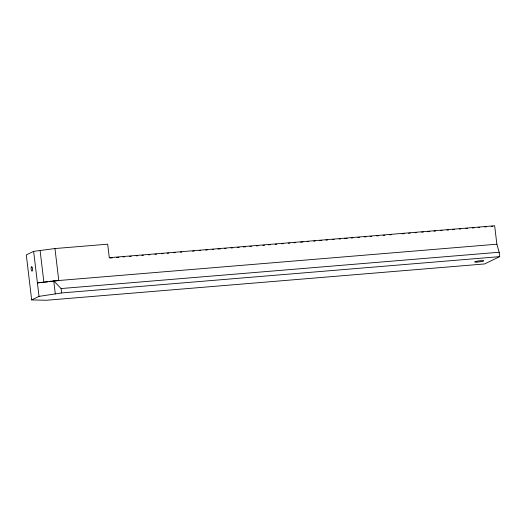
<?xml version="1.0" encoding="UTF-8"?>
<svg xmlns="http://www.w3.org/2000/svg" width="526" height="526" viewBox="0 0 526 526"><rect width="100%" height="100%" fill="white"/><g stroke="black" fill="none" stroke-linecap="round" stroke-linejoin="round"><path stroke-width="0.79" d="M33.644 251.356L26.3 254.913L31.665 299.932L46.531 300.254L484.61 263.947L499.7 256.635L499.174 252.243L496.86 244.202L494.657 225.746L109.29 257.687L107.679 244.182L54.96 248.548L33.644 251.356L39.016 296.375L31.665 299.932M39.016 296.375L61.614 292.949L499.7 256.635M44.677 282.238L47.813 281.851M49.378 281.66L58.774 280.516L54.96 248.548M109.927 258.036L112.38 257.832M116.47 257.49L118.929 257.286M123.018 256.951L124.655 256.813M129.56 256.405L131.198 256.274M136.109 255.866L137.746 255.728M141.836 255.393L143.473 255.255M148.378 254.847L150.015 254.715M154.927 254.308L156.564 254.17M161.469 253.762L163.106 253.624M167.202 253.289L168.833 253.151M173.744 252.743L175.382 252.611M180.293 252.204L181.924 252.066M192.562 251.185L194.199 251.053M199.111 250.646L200.748 250.507M205.653 250.1L207.29 249.968M212.202 249.561L213.839 249.423M217.928 249.081L220.381 248.883M224.47 248.542L226.108 248.404M231.019 247.996L232.656 247.864M237.561 247.457L239.198 247.319M243.288 246.983L245.747 246.779M249.837 246.438L251.474 246.306M256.379 245.898L258.016 245.76M262.928 245.353L264.565 245.221M268.654 244.879L270.292 244.741M275.203 244.334L276.834 244.202M281.745 243.794L283.382 243.656M288.294 243.249L289.925 243.117M294.021 242.775L295.658 242.644M300.563 242.236L303.015 242.032M307.112 241.69L308.749 241.559M313.654 241.151L315.291 241.013M319.381 240.678L321.84 240.474M325.929 240.132L327.566 239.994M332.471 239.586L334.109 239.455M339.02 239.047L340.657 238.909M344.747 238.574L347.199 238.37M351.289 238.028L352.926 237.897M357.838 237.489L359.475 237.351M364.38 236.943L366.017 236.812M370.107 236.47L371.744 236.332M376.655 235.931L378.293 235.793M383.204 235.385L384.835 235.247M389.746 234.839L391.383 234.708M402.022 233.827L404.474 233.623M408.564 233.281L410.201 233.15M415.113 232.742L416.75 232.604M421.655 232.196L423.292 232.065M427.382 231.723L429.841 231.519M433.93 231.184L435.567 231.045M440.472 230.638L442.11 230.5M447.021 230.099L448.658 229.961M452.748 229.619L454.385 229.487M459.29 229.08L460.927 228.941M465.839 228.534L467.476 228.402M472.381 227.995L474.018 227.857M478.108 227.521L479.745 227.383M484.656 226.976L486.294 226.837M491.199 226.436L492.836 226.298M496.86 244.202L53.744 280.93L37.405 282.87L43.086 282.396M55.302 293.988L53.744 280.93L61.088 288.55L499.174 252.243M61.088 288.55L61.614 292.949M40.14 250.817L43.895 282.33M476.753 262.086A4.563 0.506 -6.8 0 0 483.696 260.857A4.563 0.506 -6.8 0 0 477.049 261.166A4.563 0.506 -6.8 0 0 476.753 262.086M31.185 267.524A2.282 0.697 85.3 0 0 31.935 271.146A2.282 0.697 85.3 0 0 32.428 267.99A2.282 0.697 85.3 0 0 31.185 267.524"/></g></svg>
